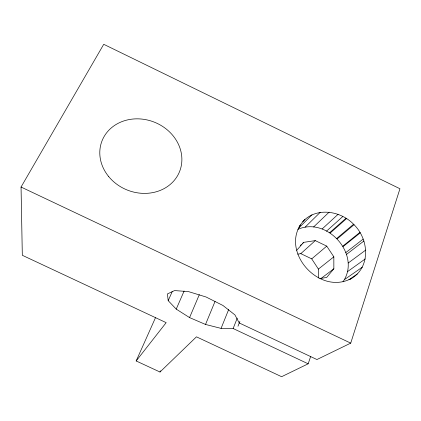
<?xml version="1.0" encoding="UTF-8"?>
<svg xmlns="http://www.w3.org/2000/svg" width="421" height="421" viewBox="0 0 421 421"><rect width="100%" height="100%" fill="white"/><g stroke="black" fill="none" stroke-linecap="round" stroke-linejoin="round"><path stroke-width="0.63" d="M318.339 277.965L318.402 269.082L311.719 258.868L300.81 253.647L297.731 254.126M349.346 279.712C370.775 268.972 369.58 240.028 354.04 224.709C341.126 210.795 316.345 206.637 302.715 221.714M342.962 281.838C361.618 254.952 327.17 216.189 297.858 229.382M308.167 363.807L233.139 328.522L221.072 328.385L205.516 324.449L189.561 317.587L176.225 309.119L168.195 300.657L167.416 293.937L174.552 290.579L188.466 291.6L206.058 296.989L222.956 305.478L234.918 314.908L239.239 322.96L316.929 359.545L350.725 343.126L399.95 188.745L103.734 44.294L21.05 187.035L22.318 255.289L166.169 322.649L136.162 360.96L159.996 372.022L196.465 336.832L281.617 376.706L308.167 363.807L310.714 356.334M237.976 326.233L239.902 321.339M233.139 328.522L237.239 318.16M221.072 328.385L228.682 309.498M205.516 324.449L215.057 301.389M189.561 317.587L199.317 294.658M159.996 372.022L160.512 370.817M176.225 309.119L184.114 291.037M168.195 300.657L172.184 291.674M136.162 360.96L155.475 317.739M304.972 219.43C277.002 247.19 316.85 295.731 350.414 278.981M302.71 243.259L303.673 242.359L315.276 240.612L326.749 246.122L333.837 256.831L333.853 268.782L326.664 277.45L319.871 278.581M296.71 250.337L303.673 242.359M299.12 226.314L300.499 224.925M298.173 228.64L311.998 214.784M305.125 227.161L320.239 212.31M313.608 226.961L329.138 212.147M300.305 245.501L301.268 244.606M322.154 228.956L338.116 214.278M300.81 253.647L315.276 240.612M326.517 231.15L342.71 216.599M329.627 232.713L345.983 218.246M330.211 233.008L346.599 218.562M311.719 258.868L326.749 246.122M336.763 238.444L353.519 224.277M337.258 238.854L354.04 224.709M342.841 246.122L359.96 232.339M343.068 246.627L360.202 232.871M318.402 269.082L333.837 256.831M345.783 252.595L363.113 239.128M346.583 254.347L363.965 240.97M320.913 278.549L333.853 268.782M348.235 263.004L365.781 250.037M347.651 271.519L365.249 258.952M344.841 279.318L362.381 267.119M348.909 279.728L357.329 273.96M21.05 187.035L350.725 343.126M108.607 176.473A41.7 36.543 21.5 0 0 178.967 172.973A41.7 36.543 21.5 0 0 134.946 118.89A41.7 36.543 21.5 0 0 108.607 176.473"/></g></svg>
